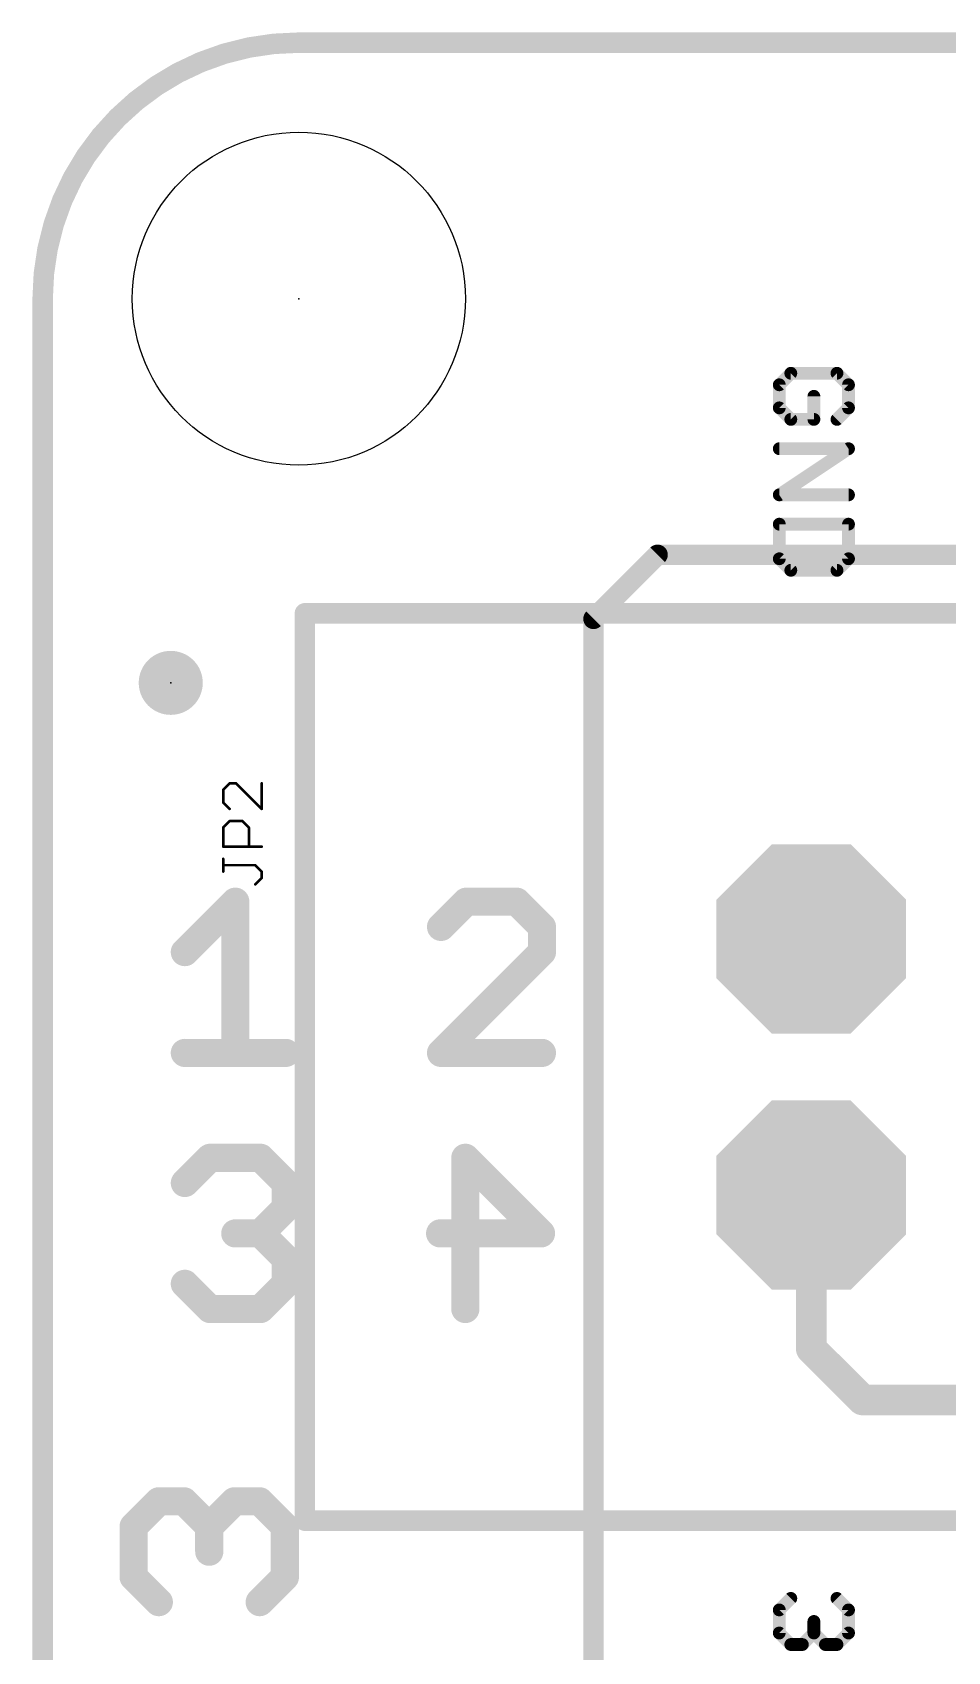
# Model space of a CAD drawing. Extents: x -0.1 to 74.4, y -25.4 to 49.6.
# Drawn here: x -0.1 to 8.97, y 33.57 to 49.63 of the extents above; entities that cross this region are included whole.
import ezdxf

# ---------------------------------------------------------------- set-up
doc = ezdxf.new("R2010")
doc.units = 0
for name, color, linetype in [('1', 12, 'CONTINUOUS'), ('15', 12, 'CONTINUOUS'), ('16', 132, 'CONTINUOUS'), ('17', 110, 'CONTINUOUS'), ('2', 132, 'CONTINUOUS'), ('20', 53, 'CONTINUOUS'), ('21', 41, 'CONTINUOUS'), ('23', 53, 'CONTINUOUS'), ('25', 253, 'CONTINUOUS')]:
    doc.layers.add(name, color=color, linetype=linetype)

# ---------------------------------------------------------------- blocks, each defined once
blk = doc.blocks.new('PIE')
at = {"const_width": 0.5}
blk.add_lwpolyline([(0, -0.25, 1), (0, 0.25, 1), (0, -0.25)], format="xyb", dxfattribs=at)
blk = doc.blocks.new('OCTAGONP')
at = {"const_width": 0.5}
blk.add_lwpolyline([(-0.25, -0.1036), (-0.25, 0.1036), (-0.1036, 0.25), (0.1036, 0.25), (0.25, 0.1036), (0.25, -0.1036), (0.1036, -0.25), (-0.1036, -0.25), (-0.25, -0.1036), (-0.25, 0.1036)], dxfattribs=at)
blk = doc.blocks.new('ROUNDP')
at = {"const_width": 0.5}
blk.add_lwpolyline([(0, -0.25, 1), (0, 0.25, 1), (0, -0.25)], format="xyb", dxfattribs=at)

msp = doc.modelspace()

# ---------------------------------------------------------------- linework, layer by layer
at = {"layer": '1', "const_width": 0.2794}
for points in [[(1.4097, 40.5096), (1.9097, 41.0096)], [(1.9097, 41.0096), (1.9097, 39.5097)], [(1.4097, 39.5097), (2.4096, 39.5097)]]:
    msp.add_lwpolyline(points, dxfattribs=at)
at = {"layer": '1', "const_width": 0.1397}
for points in [[(1.9795, 41.0096, 1), (1.8398, 41.0096)], [(1.9591, 40.9602, 1), (1.8603, 41.059)], [(1.3603, 40.559, 1), (1.4591, 40.4602)], [(1.4097, 39.5796, 1), (1.4097, 39.4398)], [(1.8398, 39.5097, 1), (1.9795, 39.5097)], [(2.4096, 39.4398, 1), (2.4096, 39.5796)]]:
    msp.add_lwpolyline(points, format="xyb", dxfattribs=at)
at = {"layer": '15'}
for points, const_width in [([(2.54, 49.53, 0.4142), (0, 46.99)], 0.2032), ([(2.54, 49.5808, 1), (2.54, 49.4792)], 0.1016), ([(2.54, 49.4792, 1), (2.54, 49.5808)], 0.1016), ([(0.0508, 46.99, 1), (-0.0508, 46.99)], 0.1016), ([(-0.0508, 46.99, 1), (0.0508, 46.99)], 0.1016), ([(1.6597, 38.5394, 1), (1.6597, 38.3997)], 0.1397), ([(1.7091, 38.4202, 1), (1.6103, 38.519)], 0.1397), ([(2.209, 38.519, 1), (2.1102, 38.4202)], 0.1397), ([(2.1596, 38.3997, 1), (2.1596, 38.5394)], 0.1397), ([(1.3603, 38.269, 1), (1.4591, 38.1702)], 0.1397), ([(2.4795, 38.2196, 1), (2.3398, 38.2196)], 0.1397), ([(2.3602, 38.1702, 1), (2.459, 38.269)], 0.1397), ([(2.459, 37.9202, 1), (2.3602, 38.019)], 0.1397), ([(2.3398, 37.9696, 1), (2.4795, 37.9696)], 0.1397), ([(1.9097, 37.7895, 1), (1.9097, 37.6498)], 0.1397), ([(2.209, 37.769, 1), (2.1102, 37.6702)], 0.1397), ([(2.1102, 37.769, 1), (2.209, 37.6702)], 0.1397), ([(2.1596, 37.6498, 1), (2.1596, 37.7895)], 0.1397), ([(2.4795, 37.4697, 1), (2.3398, 37.4697)], 0.1397), ([(2.3602, 37.4203, 1), (2.459, 37.5191)], 0.1397), ([(1.4591, 37.2691, 1), (1.3603, 37.1703)], 0.1397), ([(2.3398, 37.2197, 1), (2.4795, 37.2197)], 0.1397), ([(2.459, 37.1703, 1), (2.3602, 37.2691)], 0.1397), ([(1.6597, 37.0396, 1), (1.6597, 36.8999)], 0.1397), ([(2.1596, 36.8999, 1), (2.1596, 37.0396)], 0.1397), ([(1.6103, 36.9203, 1), (1.7091, 37.0191)], 0.1397), ([(2.1102, 37.0191, 1), (2.209, 36.9203)], 0.1397)]:
    msp.add_lwpolyline(points, format="xyb", dxfattribs=dict(at, const_width=const_width))
for points, const_width in [([(2.54, 49.53), (71.12, 49.53)], 0.2032), ([(0, 2.54), (0, 46.99)], 0.2032), ([(1.4097, 38.2196), (1.6597, 38.4696)], 0.2794), ([(1.6597, 38.4696), (2.1596, 38.4696)], 0.2794), ([(2.1596, 38.4696), (2.4096, 38.2196)], 0.2794), ([(2.4096, 38.2196), (2.4096, 37.9696)], 0.2794), ([(2.4096, 37.9696), (2.1596, 37.7196)], 0.2794), ([(2.1596, 37.7196), (1.9097, 37.7196)], 0.2794), ([(2.1596, 37.7196), (2.4096, 37.4697)], 0.2794), ([(2.4096, 37.4697), (2.4096, 37.2197)], 0.2794), ([(1.6597, 36.9697), (1.4097, 37.2197)], 0.2794), ([(2.4096, 37.2197), (2.1596, 36.9697)], 0.2794), ([(2.1596, 36.9697), (1.6597, 36.9697)], 0.2794)]:
    msp.add_lwpolyline(points, dxfattribs=dict(at, const_width=const_width))
at = {"layer": '16'}
for points, const_width in [([(2.54, 49.53, 0.4142), (0, 46.99)], 0.2032), ([(2.54, 49.5808, 1), (2.54, 49.4792)], 0.1016), ([(2.54, 49.4792, 1), (2.54, 49.5808)], 0.1016), ([(0.0508, 46.99, 1), (-0.0508, 46.99)], 0.1016), ([(-0.0508, 46.99, 1), (0.0508, 46.99)], 0.1016), ([(6.096, 44.5008, 1), (6.096, 44.3992)], 0.1016), ([(6.1319, 44.4141, 1), (6.0601, 44.4859)], 0.1016), ([(5.5118, 43.815, 1), (5.4102, 43.815)], 0.1016), ([(5.4251, 43.8509, 1), (5.4969, 43.7791)], 0.1016), ([(4.2602, 38.4696, 1), (4.1205, 38.4696)], 0.1397), ([(4.2398, 38.519, 1), (4.141, 38.4202)], 0.1397), ([(3.9404, 37.7895, 1), (3.9404, 37.6498)], 0.1397), ([(4.8909, 37.6702, 1), (4.9897, 37.769)], 0.1397), ([(4.9403, 37.6498, 1), (4.9403, 37.7895)], 0.1397), ([(4.1205, 36.9697, 1), (4.2602, 36.9697)], 0.1397), ([(1.1517, 35.1323, 1), (1.1517, 34.9926)], 0.1397), ([(1.2011, 35.0131, 1), (1.1023, 35.1118)], 0.1397), ([(1.4511, 35.1118, 1), (1.3523, 35.0131)], 0.1397), ([(1.4017, 34.9926, 1), (1.4017, 35.1323)], 0.1397), ([(1.9016, 35.1323, 1), (1.9016, 34.9926)], 0.1397), ([(1.951, 35.0131, 1), (1.8522, 35.1118)], 0.1397), ([(2.201, 35.1118, 1), (2.1022, 35.0131)], 0.1397), ([(2.1516, 34.9926, 1), (2.1516, 35.1323)], 0.1397), ([(0.8523, 34.8619, 1), (0.9511, 34.7631)], 0.1397), ([(0.9716, 34.8125, 1), (0.8319, 34.8125)], 0.1397), ([(1.6022, 34.8619, 1), (1.701, 34.7631)], 0.1397), ([(1.7215, 34.8125, 1), (1.5818, 34.8125)], 0.1397), ([(1.6022, 34.7631, 1), (1.701, 34.8619)], 0.1397), ([(2.4714, 34.8125, 1), (2.3317, 34.8125)], 0.1397), ([(2.3522, 34.7631, 1), (2.451, 34.8619)], 0.1397), ([(1.5818, 34.5625, 1), (1.7215, 34.5625)], 0.1397), ([(0.9511, 34.3619, 1), (0.8523, 34.2631)], 0.1397), ([(0.8319, 34.3125, 1), (0.9716, 34.3125)], 0.1397), ([(2.3317, 34.3125, 1), (2.4714, 34.3125)], 0.1397), ([(2.451, 34.2631, 1), (2.3522, 34.3619)], 0.1397), ([(1.1023, 34.0131, 1), (1.2011, 34.1119)], 0.1397), ([(2.1022, 34.1119, 1), (2.201, 34.0131)], 0.1397)]:
    msp.add_lwpolyline(points, format="xyb", dxfattribs=dict(at, const_width=const_width))
for points, const_width in [([(2.54, 49.53), (71.12, 49.53)], 0.2032), ([(0, 2.54), (0, 46.99)], 0.2032), ([(5.461, 43.815), (6.096, 44.45)], 0.2032), ([(6.096, 44.45), (33.909, 44.45)], 0.2032), ([(5.461, 31.369), (5.461, 43.815)], 0.2032), ([(4.1904, 36.9697), (4.1904, 38.4696)], 0.2794), ([(4.1904, 38.4696), (4.9403, 37.7196)], 0.2794), ([(4.9403, 37.7196), (3.9404, 37.7196)], 0.2794), ([(1.1517, 35.0625), (0.9017, 34.8125)], 0.2794), ([(1.4017, 35.0625), (1.1517, 35.0625)], 0.2794), ([(1.6516, 34.8125), (1.4017, 35.0625)], 0.2794), ([(1.9016, 35.0625), (1.6516, 34.8125)], 0.2794), ([(2.1516, 35.0625), (1.9016, 35.0625)], 0.2794), ([(2.4016, 34.8125), (2.1516, 35.0625)], 0.2794), ([(0.9017, 34.8125), (0.9017, 34.3125)], 0.2794), ([(1.6516, 34.8125), (1.6516, 34.5625)], 0.2794), ([(2.4016, 34.3125), (2.4016, 34.8125)], 0.2794), ([(0.9017, 34.3125), (1.1517, 34.0625)], 0.2794), ([(2.1516, 34.0625), (2.4016, 34.3125)], 0.2794)]:
    msp.add_lwpolyline(points, dxfattribs=dict(at, const_width=const_width))
at = {"layer": '2'}
for points, const_width in [([(4.1997, 41.0096), (3.9497, 40.7596)], 0.2794), ([(4.6996, 41.0096), (4.1997, 41.0096)], 0.2794), ([(4.9496, 40.7596), (4.6996, 41.0096)], 0.2794), ([(4.9496, 40.5096), (4.9496, 40.7596)], 0.2794), ([(3.9497, 39.5097), (4.9496, 40.5096)], 0.2794), ([(4.9496, 39.5097), (3.9497, 39.5097)], 0.2794), ([(7.62, 38.1), (7.62, 36.576)], 0.3048), ([(7.62, 36.576), (8.128, 36.068)], 0.3048), ([(8.128, 36.068), (20.32, 36.068)], 0.3048)]:
    msp.add_lwpolyline(points, dxfattribs=dict(at, const_width=const_width))
for points, const_width in [([(4.1997, 41.0794, 1), (4.1997, 40.9397)], 0.1397), ([(4.2491, 40.9602, 1), (4.1503, 41.059)], 0.1397), ([(4.749, 41.059, 1), (4.6502, 40.9602)], 0.1397), ([(4.6996, 40.9397, 1), (4.6996, 41.0794)], 0.1397), ([(3.9003, 40.809, 1), (3.9991, 40.7102)], 0.1397), ([(5.0195, 40.7596, 1), (4.8798, 40.7596)], 0.1397), ([(4.9002, 40.7102, 1), (4.999, 40.809)], 0.1397), ([(4.999, 40.4602, 1), (4.9002, 40.559)], 0.1397), ([(4.8798, 40.5096, 1), (5.0195, 40.5096)], 0.1397), ([(3.9497, 39.5796, 1), (3.9497, 39.4398)], 0.1397), ([(3.9003, 39.5591, 1), (3.9991, 39.4603)], 0.1397), ([(4.9496, 39.4398, 1), (4.9496, 39.5796)], 0.1397), ([(7.6962, 38.1, 1), (7.5438, 38.1)], 0.1524), ([(7.6739, 36.6299, 1), (7.5661, 36.5221)], 0.1524), ([(7.5438, 36.576, 1), (7.6962, 36.576)], 0.1524), ([(8.128, 36.1442, 1), (8.128, 35.9918)], 0.1524), ([(8.0741, 36.0141, 1), (8.1819, 36.1219)], 0.1524)]:
    msp.add_lwpolyline(points, format="xyb", dxfattribs=dict(at, const_width=const_width))
at = {"layer": '20'}
for points, const_width in [([(2.54, 49.53, 0.4142), (0, 46.99)], 0.2032), ([(2.54, 49.5808, 1), (2.54, 49.4792)], 0.1016), ([(2.54, 49.4792, 1), (2.54, 49.5808)], 0.1016), ([(0.0508, 46.99, 1), (-0.0508, 46.99)], 0.1016), ([(-0.0508, 46.99, 1), (0.0508, 46.99)], 0.1016)]:
    msp.add_lwpolyline(points, format="xyb", dxfattribs=dict(at, const_width=const_width))
at = {"layer": '20', "const_width": 0.2032}
for points in [[(71.12, 49.53), (2.54, 49.53)], [(0, 2.54), (0, 46.99)]]:
    msp.add_lwpolyline(points, dxfattribs=at)
at = {"layer": '20'}
msp.add_circle((2.54, 46.99), 1.651, dxfattribs=at)
at = {"layer": '21'}
for points, const_width in [([(7.4169, 46.2507), (7.3025, 46.1364)], 0.127), ([(7.8745, 46.2507), (7.4169, 46.2507)], 0.127), ([(7.9889, 46.1364), (7.8745, 46.2507)], 0.127), ([(7.3025, 46.1364), (7.3025, 45.9076)], 0.127), ([(7.9889, 45.9076), (7.9889, 46.1364)], 0.127), ([(7.3025, 45.9076), (7.4169, 45.7932)], 0.127), ([(7.6457, 45.7932), (7.6457, 46.022)], 0.127), ([(7.8745, 45.7932), (7.9889, 45.9076)], 0.127), ([(7.4169, 45.7932), (7.6457, 45.7932)], 0.127), ([(7.3025, 45.5023), (7.9889, 45.5023)], 0.127), ([(7.9889, 45.5023), (7.3025, 45.0447)], 0.127), ([(7.3025, 45.0447), (7.9889, 45.0447)], 0.127), ([(7.9889, 44.7539), (7.3025, 44.7539)], 0.127), ([(7.3025, 44.7539), (7.3025, 44.4107)], 0.127), ([(7.9889, 44.4107), (7.9889, 44.7539)], 0.127), ([(7.3025, 44.4107), (7.4169, 44.2963)], 0.127), ([(7.4169, 44.2963), (7.8745, 44.2963)], 0.127), ([(7.8745, 44.2963), (7.9889, 44.4107)], 0.127), ([(2.6, 43.87), (10.5, 43.87)], 0.2032), ([(2.6, 34.87), (2.6, 43.87)], 0.2032), ([(22.8, 34.87), (2.6, 34.87)], 0.2032), ([(7.3025, 33.9851), (7.4169, 34.0995)], 0.127), ([(7.3025, 33.7563), (7.3025, 33.9851)], 0.127), ([(7.8745, 34.0995), (7.9889, 33.9851)], 0.127), ([(7.9889, 33.9851), (7.9889, 33.7563)], 0.127), ([(7.6457, 33.7563), (7.6457, 33.8707)], 0.127), ([(7.4169, 33.6419), (7.3025, 33.7563)], 0.127), ([(7.6457, 33.7563), (7.5313, 33.6419)], 0.127), ([(7.7601, 33.6419), (7.6457, 33.7563)], 0.127), ([(7.9889, 33.7563), (7.8745, 33.6419)], 0.127), ([(7.5313, 33.6419), (7.4169, 33.6419)], 0.127), ([(7.8745, 33.6419), (7.7601, 33.6419)], 0.127)]:
    msp.add_lwpolyline(points, dxfattribs=dict(at, const_width=const_width))
for points, const_width in [([(7.4169, 46.2825, 1), (7.4169, 46.219)], 0.0635), ([(7.4393, 46.2283, 1), (7.3944, 46.2732)], 0.0635), ([(7.8969, 46.2732, 1), (7.852, 46.2283)], 0.0635), ([(7.8745, 46.219, 1), (7.8745, 46.2825)], 0.0635), ([(7.28, 46.1588, 1), (7.325, 46.1139)], 0.0635), ([(7.3342, 46.1364, 1), (7.2708, 46.1364)], 0.0635), ([(8.0206, 46.1364, 1), (7.9571, 46.1364)], 0.0635), ([(7.9664, 46.1139, 1), (8.0113, 46.1588)], 0.0635), ([(7.325, 45.93, 1), (7.28, 45.8851)], 0.0635), ([(7.2708, 45.9076, 1), (7.3342, 45.9076)], 0.0635), ([(7.6774, 46.022, 1), (7.6139, 46.022)], 0.0635), ([(7.9571, 45.9076, 1), (8.0206, 45.9076)], 0.0635), ([(8.0113, 45.8851, 1), (7.9664, 45.93)], 0.0635), ([(7.4169, 45.8249, 1), (7.4169, 45.7614)], 0.0635), ([(7.3944, 45.7707, 1), (7.4393, 45.8156)], 0.0635), ([(7.6139, 45.7932, 1), (7.6774, 45.7932)], 0.0635), ([(7.6457, 45.7614, 1), (7.6457, 45.8249)], 0.0635), ([(7.852, 45.8156, 1), (7.8969, 45.7707)], 0.0635), ([(7.3025, 45.5341, 1), (7.3025, 45.4706)], 0.0635), ([(8.0065, 45.4759, 1), (7.9713, 45.5287)], 0.0635), ([(7.9889, 45.4706, 1), (7.9889, 45.5341)], 0.0635), ([(7.3025, 45.0765, 1), (7.3025, 45.013)], 0.0635), ([(7.2849, 45.0712, 1), (7.3201, 45.0183)], 0.0635), ([(7.9889, 45.013, 1), (7.9889, 45.0765)], 0.0635), ([(7.3025, 44.7857, 1), (7.3025, 44.7222)], 0.0635), ([(7.3342, 44.7539, 1), (7.2708, 44.7539)], 0.0635), ([(8.0206, 44.7539, 1), (7.9571, 44.7539)], 0.0635), ([(7.9889, 44.7222, 1), (7.9889, 44.7857)], 0.0635), ([(7.325, 44.4332, 1), (7.28, 44.3883)], 0.0635), ([(7.2708, 44.4107, 1), (7.3342, 44.4107)], 0.0635), ([(7.4169, 44.3281, 1), (7.4169, 44.2646)], 0.0635), ([(7.3944, 44.2739, 1), (7.4393, 44.3188)], 0.0635), ([(7.852, 44.3188, 1), (7.8969, 44.2739)], 0.0635), ([(7.8745, 44.2646, 1), (7.8745, 44.3281)], 0.0635), ([(7.9571, 44.4107, 1), (8.0206, 44.4107)], 0.0635), ([(8.0113, 44.3883, 1), (7.9664, 44.4332)], 0.0635), ([(2.6, 43.9208, 1), (2.6, 43.8192)], 0.1016), ([(2.6508, 43.87, 1), (2.5492, 43.87)], 0.1016), ([(2.6, 34.9208, 1), (2.6, 34.8192)], 0.1016), ([(2.5492, 34.87, 1), (2.6508, 34.87)], 0.1016), ([(7.3342, 33.9851, 1), (7.2708, 33.9851)], 0.0635), ([(7.4393, 34.077, 1), (7.3944, 34.122)], 0.0635), ([(7.8969, 34.122, 1), (7.852, 34.077)], 0.0635), ([(8.0206, 33.9851, 1), (7.9571, 33.9851)], 0.0635), ([(7.28, 34.0076, 1), (7.325, 33.9627)], 0.0635), ([(7.6774, 33.8707, 1), (7.6139, 33.8707)], 0.0635), ([(7.9664, 33.9627, 1), (8.0113, 34.0076)], 0.0635), ([(7.325, 33.7788, 1), (7.28, 33.7339)], 0.0635), ([(7.2708, 33.7563, 1), (7.3342, 33.7563)], 0.0635), ([(7.6681, 33.7788, 1), (7.6232, 33.7339)], 0.0635), ([(7.6139, 33.7563, 1), (7.6774, 33.7563)], 0.0635), ([(7.6681, 33.7339, 1), (7.6232, 33.7788)], 0.0635), ([(7.9571, 33.7563, 1), (8.0206, 33.7563)], 0.0635), ([(8.0113, 33.7339, 1), (7.9664, 33.7788)], 0.0635), ([(7.4169, 33.6737, 1), (7.4169, 33.6102)], 0.0635), ([(7.3944, 33.6195, 1), (7.4393, 33.6644)], 0.0635), ([(7.5088, 33.6644, 1), (7.5537, 33.6195)], 0.0635), ([(7.5313, 33.6102, 1), (7.5313, 33.6737)], 0.0635), ([(7.7601, 33.6737, 1), (7.7601, 33.6102)], 0.0635), ([(7.7376, 33.6195, 1), (7.7825, 33.6644)], 0.0635), ([(7.852, 33.6644, 1), (7.8969, 33.6195)], 0.0635), ([(7.8745, 33.6102, 1), (7.8745, 33.6737)], 0.0635)]:
    msp.add_lwpolyline(points, format="xyb", dxfattribs=dict(at, const_width=const_width))
at = {"layer": '23'}
for p in [(2.54, 46.99), (1.27, 43.18)]:
    msp.add_point(p, dxfattribs=at)
at = {"layer": '25', "const_width": 0.0254}
for points in [[(1.8539, 42.1837), (1.7904, 42.1202)], [(1.7904, 42.1202), (1.7904, 41.993)], [(1.9175, 42.1837), (1.8539, 42.1837)], [(2.1717, 41.9295), (1.9175, 42.1837)], [(2.1717, 42.1837), (2.1717, 41.9295)], [(1.7904, 41.993), (1.8539, 41.9295)], [(1.7904, 41.7459), (1.8539, 41.8095)], [(1.7904, 41.5553), (1.7904, 41.7459)], [(1.8539, 41.8095), (1.981, 41.8095)], [(1.981, 41.8095), (2.0446, 41.7459)], [(2.0446, 41.7459), (2.0446, 41.5553)], [(2.1717, 41.5553), (1.7904, 41.5553)], [(1.7904, 41.3082), (1.7904, 41.4353)], [(2.1081, 41.3717), (1.7904, 41.3717)], [(2.1717, 41.3082), (2.1081, 41.3717)], [(2.1717, 41.2446), (2.1717, 41.3082)], [(2.1081, 41.1811), (2.1717, 41.2446)]]:
    msp.add_lwpolyline(points, dxfattribs=at)
at = {"layer": '25', "const_width": 0.0127}
for points in [[(1.7967, 42.1202, 1), (1.784, 42.1202)], [(1.7859, 42.1246, 1), (1.7949, 42.1157)], [(1.8539, 42.1901, 1), (1.8539, 42.1774)], [(1.8584, 42.1792, 1), (1.8494, 42.1882)], [(1.922, 42.1882, 1), (1.913, 42.1792)], [(1.9175, 42.1774, 1), (1.9175, 42.1901)], [(2.178, 42.1837, 1), (2.1654, 42.1837)], [(1.7949, 41.9975, 1), (1.7859, 41.9886)], [(1.784, 41.993, 1), (1.7967, 41.993)], [(1.8494, 41.925, 1), (1.8584, 41.934)], [(2.1654, 41.9295, 1), (2.178, 41.9295)], [(2.1672, 41.925, 1), (2.1762, 41.934)], [(1.7967, 41.7459, 1), (1.784, 41.7459)], [(1.7859, 41.7504, 1), (1.7949, 41.7415)], [(1.8539, 41.8158, 1), (1.8539, 41.8032)], [(1.8584, 41.805, 1), (1.8494, 41.814)], [(1.9855, 41.814, 1), (1.9765, 41.805)], [(1.981, 41.8032, 1), (1.981, 41.8158)], [(2.0509, 41.7459, 1), (2.0382, 41.7459)], [(2.0401, 41.7415, 1), (2.0491, 41.7504)], [(1.7904, 41.5616, 1), (1.7904, 41.5489)], [(1.784, 41.5553, 1), (1.7967, 41.5553)], [(1.7967, 41.4353, 1), (1.784, 41.4353)], [(2.0382, 41.5553, 1), (2.0509, 41.5553)], [(2.1717, 41.5489, 1), (2.1717, 41.5616)], [(1.7904, 41.3781, 1), (1.7904, 41.3654)], [(1.784, 41.3082, 1), (1.7967, 41.3082)], [(2.1126, 41.3762, 1), (2.1037, 41.3673)], [(2.1081, 41.3654, 1), (2.1081, 41.3781)], [(2.178, 41.3082, 1), (2.1654, 41.3082)], [(2.1672, 41.3037, 1), (2.1762, 41.3127)], [(2.1037, 41.1856, 1), (2.1126, 41.1766)], [(2.1654, 41.2446, 1), (2.178, 41.2446)], [(2.1762, 41.2401, 1), (2.1672, 41.2491)]]:
    msp.add_lwpolyline(points, format="xyb", dxfattribs=at)

# ---------------------------------------------------------------- block references
at = {"layer": '1', "xscale": 0.635, "yscale": 0.635}
msp.add_blockref('PIE', (1.27, 43.18), dxfattribs=at)
at = {"layer": '17', "rotation": 180}
for name, p, xscale, yscale in [('OCTAGONP', (7.62, 40.64), 1.8796, 1.8796), ('OCTAGONP', (7.62, 40.64), 1.8796, 1.8796), ('ROUNDP', (7.62, 40.64), 1.524, 1.524), ('ROUNDP', (7.62, 40.64), 1.524, 1.524), ('OCTAGONP', (7.62, 38.1), 1.8796, 1.8796), ('OCTAGONP', (7.62, 38.1), 1.8796, 1.8796), ('ROUNDP', (7.62, 38.1), 1.524, 1.524), ('ROUNDP', (7.62, 38.1), 1.524, 1.524)]:
    msp.add_blockref(name, p, dxfattribs=dict(at, xscale=xscale, yscale=yscale))

doc.saveas('drawing.dxf')
